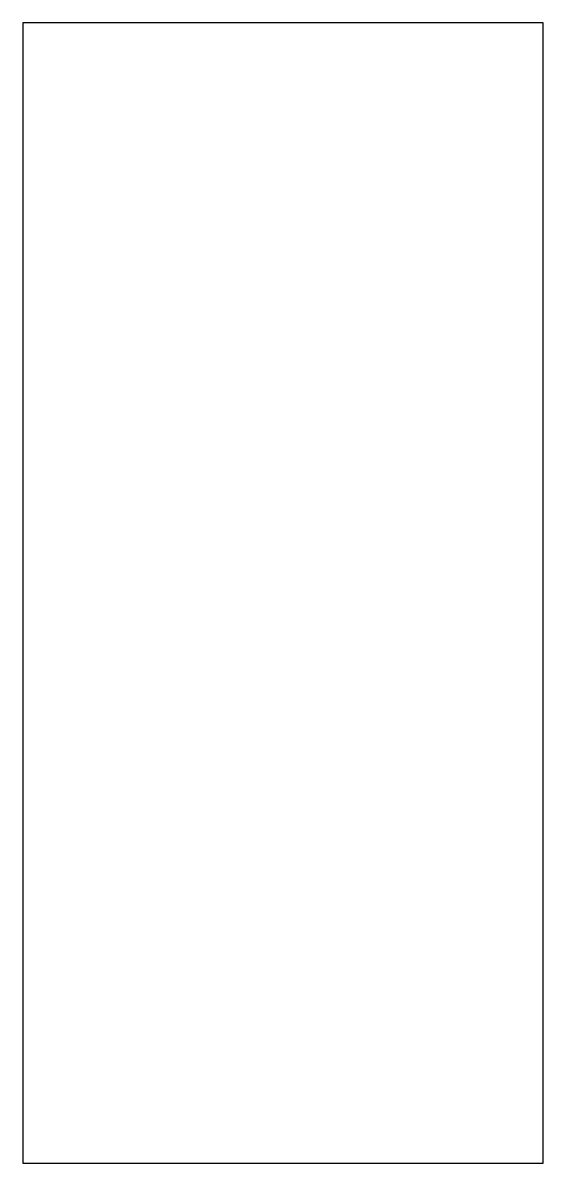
# Model space of a CAD drawing. Header units: millimetres. Extents: x 107 to 133, y 10 to 67.
import ezdxf

# ---------------------------------------------------------------- set-up
doc = ezdxf.new("R2010")
doc.units = ezdxf.units.MM

msp = doc.modelspace()

# ---------------------------------------------------------------- linework, layer by layer
for p, q in [((133, 67), (107, 67)), ((107, 67), (107, 10)), ((133, 10), (133, 67)), ((107, 10), (133, 10))]:
    msp.add_line(p, q)

doc.saveas('drawing.dxf')
